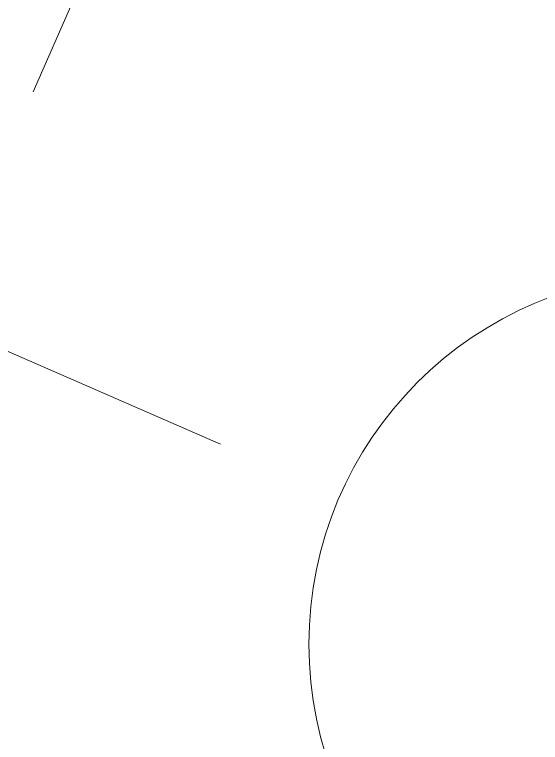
# Model space of a CAD drawing. Header units: millimetres. Extents: x -89663 to 74273, y -103666 to 18539.
# Drawn here: x -22476 to -21765, y -32958 to -31975 of the extents above; entities that cross this region are included whole.
import ezdxf
from ezdxf.enums import TextEntityAlignment as Align

# ---------------------------------------------------------------- set-up
doc = ezdxf.new("R2010")
doc.units = ezdxf.units.MM
doc.header["$MEASUREMENT"] = 0
doc.linetypes.add('Dashed', pattern=[564.444447, 282.222223, -282.222223])
doc.linetypes.add('Double Dashed', pattern=[1093.611073, 529.166651, -211.666656, 141.111112, -211.666656])
doc.layers.add('A-95-MC_Marker_Section_P2.Marker', color=7, linetype='Continuous')
doc.layers.add('New_A-15-MG_Structural_Grid_Phase_2', color=7, linetype='Continuous')
doc.layers.add('A-95-MC_Marker_Section_P2.Marker_Pen_No__1', color=7, linetype='Continuous', lineweight=13)
doc.layers.add('New_A-15-MG_Structural_Grid_Phase_2_Pen_No__222', color=7, linetype='Continuous', lineweight=13, true_color=0x65af33)
doc.styles.add('GENERATED_STYLE_4', font='')
doc.styles.get('GENERATED_STYLE_4').set_extended_font_data('Swis721 BT')

# ---------------------------------------------------------------- blocks, each defined once
blk = doc.blocks.new('Standard grid marker_37')
at = {"layer": 'New_A-15-MG_Structural_Grid_Phase_2_Pen_No__222', "linetype": 'Double Dashed'}
blk.add_line((705.09, 0), (0, 0), dxfattribs=at)
at = {"layer": 'New_A-15-MG_Structural_Grid_Phase_2_Pen_No__222', "linetype": 'Continuous'}
blk.add_circle((-500, 0), 500, dxfattribs=at)
at = {"layer": 'New_A-15-MG_Structural_Grid_Phase_2_Pen_No__222', "style": 'GENERATED_STYLE_4'}
for tag, p in [('AC_MarkerText_1_0', (-500, 43.39)), ('AC_MarkerText_1_1', (12480.09, 43.39))]:
    blk.add_attdef(tag, text='', height=350, rotation=180, dxfattribs=at).set_placement(p, align=Align.MIDDLE_CENTER)
blk = doc.blocks.new('Cutting Plane_6_1', base_point=(-15692.37, -10945.86))
at = {"layer": 'A-95-MC_Marker_Section_P2.Marker_Pen_No__1', "linetype": 'Dashed'}
blk.add_line((-20307.68, -27164.23), (-38549.43, -68998.36), dxfattribs=at)

msp = doc.modelspace()

# ---------------------------------------------------------------- block references
at = {"layer": 'A-95-MC_Marker_Section_P2.Marker'}
msp.add_blockref('Cutting Plane_6_1', (-15692.37, -10945.86), dxfattribs=at)
at = {"layer": 'New_A-15-MG_Structural_Grid_Phase_2', "color": 8, "linetype": 'Continuous', "lineweight": 15, "zscale": 1000, "rotation": 156.4404115839929}
msp.add_blockref('Standard grid marker_37', (-22036.6, -32625.75), dxfattribs=at)

doc.saveas('drawing.dxf')
